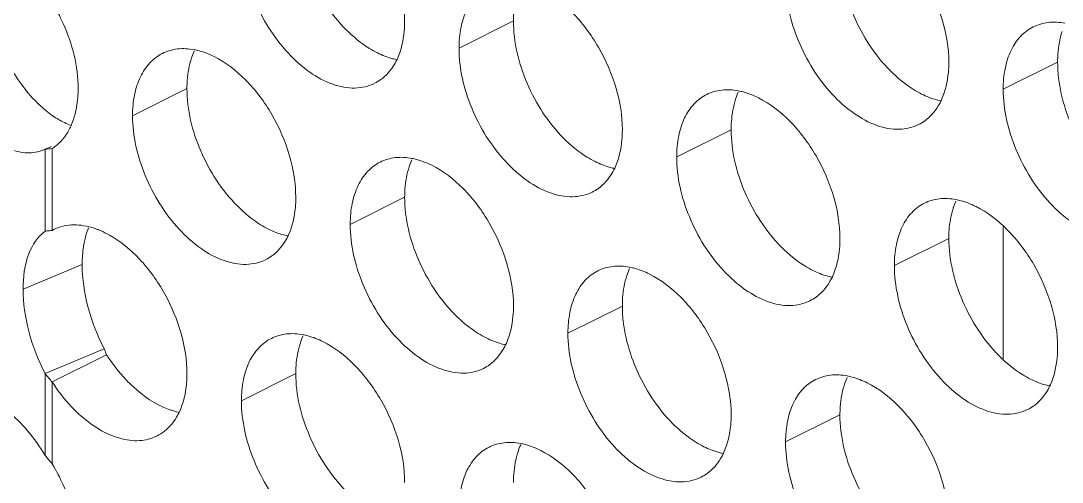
# Model space of a CAD drawing. Header units: millimetres. Extents: x 0 to 2524, y 0 to 1785.
# Drawn here: x 1808.52 to 1819.34, y 867.67 to 872.47 of the extents above; entities that cross this region are included whole.
import ezdxf

# ---------------------------------------------------------------- set-up
doc = ezdxf.new("R2010")
doc.units = ezdxf.units.MM
doc.header["$LTSCALE"] = 0.1
doc.layers.add('标注', color=251, linetype='Continuous', lineweight=9)

msp = doc.modelspace()

# ---------------------------------------------------------------- linework, layer by layer
at = {"layer": '标注'}
for p, q in [((1813.639, 872.471), (1813.073, 872.188)), ((1819.296, 872.043), (1818.73, 871.76)), ((1810.245, 871.768), (1809.679, 871.485)), ((1810.245, 871.768), (1809.679, 871.485)), ((1810.245, 871.768), (1809.679, 871.485)), ((1815.902, 871.34), (1815.336, 871.057)), ((1808.835, 871.165), (1808.77, 871.138)), ((1808.844, 871.143), (1808.844, 870.292)), ((1808.77, 871.138), (1808.745, 871.128)), ((1808.77, 871.138), (1808.77, 870.284)), ((1812.508, 870.637), (1811.942, 870.354)), ((1808.844, 870.292), (1808.86, 870.3)), ((1818.73, 868.955), (1818.73, 870.33)), ((1818.165, 870.208), (1817.599, 869.926)), ((1809.156, 869.937), (1808.541, 869.682)), ((1814.771, 869.505), (1814.205, 869.223)), ((1809.385, 869.059), (1808.77, 868.803)), ((1809.41, 868.997), (1808.844, 868.715)), ((1808.77, 868.803), (1808.77, 867.949)), ((1811.376, 868.802), (1810.811, 868.52)), ((1808.844, 868.715), (1808.844, 867.863)), ((1817.033, 868.374), (1816.468, 868.091))]:
    msp.add_line(p, q, dxfattribs=at)
for centre, radius, start, end in [((1810.99, 871.857), 0.734, 155.8796, 161.7803), ((1811.993, 872.228), 0.453, 296.5256, 305.9034), ((1816.646, 871.429), 0.734, 155.8796, 161.7803), ((1809.385, 872.257), 0.94, 235.2265, 239.6574), ((1809.323, 872.152), 0.818, 239.6492, 244.5397), ((1817.65, 871.799), 0.453, 296.5256, 305.9034), ((1808.594, 871.532), 0.462, 302.7451, 310.382), ((1813.252, 870.726), 0.734, 155.8796, 161.7803), ((1814.256, 871.096), 0.453, 296.5256, 305.9034), ((1818.909, 870.297), 0.734, 155.8796, 161.7803), ((1810.862, 870.393), 0.453, 296.5256, 305.9034), ((1815.515, 869.594), 0.734, 155.8796, 161.7803), ((1816.519, 869.965), 0.453, 296.5256, 305.9034), ((1812.121, 868.891), 0.734, 155.8796, 161.7803), ((1810.182, 869.344), 0.847, 199.7011, 204.1814), ((1813.125, 869.262), 0.453, 296.5256, 305.9034), ((1809.652, 869.467), 1.104, 216.9719, 222.9731), ((1817.778, 868.463), 0.734, 155.8796, 161.7803), ((1818.782, 868.834), 0.453, 296.5256, 305.9034), ((1809.729, 868.562), 0.457, 296.5685, 308.2187), ((1814.384, 867.76), 0.734, 155.8796, 161.7803), ((1811.311, 870.065), 3.306, 219.7824, 221.7528), ((1815.388, 868.131), 0.453, 296.5256, 305.9034)]:
    msp.add_arc(centre, radius, start, end, dxfattribs=at)
for points, knots in [([(1811.659, 873.935), (1811.78, 873.874), (1812.01, 873.694), (1812.277, 873.336), (1812.458, 872.917), (1812.508, 872.616), (1812.508, 872.471)], [0, 0, 0, 0, 0.229676, 0.488215, 0.753207, 1, 1, 1, 1]), ([(1811.9, 872.38), (1811.739, 872.543), (1811.488, 872.93), (1811.376, 873.381), (1811.376, 873.602)], [0, 0, 0, 0, 0.508684, 1, 1, 1, 1]), ([(1817.316, 873.506), (1817.437, 873.446), (1817.667, 873.266), (1817.934, 872.907), (1818.115, 872.489), (1818.165, 872.188), (1818.165, 872.043)], [0, 0, 0, 0, 0.229676, 0.488215, 0.753207, 1, 1, 1, 1]), ([(1812.196, 871.822), (1812.133, 871.791), (1811.983, 871.757), (1811.746, 871.805), (1811.507, 871.935), (1811.199, 872.213), (1810.913, 872.676), (1810.811, 873.108), (1810.811, 873.32)], [0, 0, 0, 0, 0.090718, 0.191742, 0.308104, 0.439279, 0.725532, 1, 1, 1, 1]), ([(1817.557, 871.952), (1817.396, 872.115), (1817.145, 872.502), (1817.033, 872.953), (1817.033, 873.174)], [0, 0, 0, 0, 0.508684, 1, 1, 1, 1]), ([(1817.853, 871.394), (1817.79, 871.362), (1817.64, 871.328), (1817.402, 871.376), (1817.164, 871.507), (1816.856, 871.784), (1816.57, 872.247), (1816.468, 872.68), (1816.468, 872.891)], [0, 0, 0, 0, 0.090718, 0.191742, 0.308104, 0.439279, 0.725532, 1, 1, 1, 1]), ([(1813.073, 872.188), (1813.073, 872.261), (1813.086, 872.4), (1813.145, 872.59), (1813.244, 872.742), (1813.336, 872.813), (1813.385, 872.837)], [0, 0, 0, 0, 0.289235, 0.54966, 0.782932, 1, 1, 1, 1]), ([(1813.639, 872.471), (1813.639, 872.5), (1813.643, 872.607), (1813.662, 872.714), (1813.687, 872.79)], [0, 0, 0, 0, 0.264225, 1, 1, 1, 1]), ([(1813.922, 872.803), (1814.043, 872.743), (1814.273, 872.563), (1814.539, 872.204), (1814.721, 871.786), (1814.771, 871.485), (1814.771, 871.34)], [0, 0, 0, 0, 0.229676, 0.488215, 0.753207, 1, 1, 1, 1]), ([(1808.518, 871.105), (1808.387, 871.127), (1808.113, 871.288), (1807.804, 871.671), (1807.582, 872.159), (1807.518, 872.521), (1807.518, 872.697)], [0, 0, 0, 0, 0.200223, 0.454809, 0.735097, 1, 1, 1, 1]), ([(1808.844, 872.663), (1808.886, 872.593), (1809.032, 872.316), (1809.114, 872), (1809.114, 871.768)], [0, 0, 0, 0, 0.260955, 1, 1, 1, 1]), ([(1812.508, 872.471), (1812.508, 872.435), (1812.502, 872.303), (1812.473, 872.171), (1812.433, 872.082)], [0, 0, 0, 0, 0.268874, 1, 1, 1, 1]), ([(1814.163, 871.249), (1814.001, 871.412), (1813.75, 871.799), (1813.639, 872.25), (1813.639, 872.471)], [0, 0, 0, 0, 0.508684, 1, 1, 1, 1]), ([(1819.042, 872.409), (1819.091, 872.433), (1819.201, 872.465), (1819.314, 872.458), (1819.371, 872.447)], [0, 0, 0, 0, 0.482538, 1, 1, 1, 1]), ([(1812.225, 872.139), (1812.197, 872.153), (1812.079, 872.22), (1811.973, 872.307), (1811.9, 872.38)], [0, 0, 0, 0, 0.235002, 1, 1, 1, 1]), ([(1818.73, 871.76), (1818.73, 871.833), (1818.742, 871.972), (1818.801, 872.162), (1818.901, 872.314), (1818.993, 872.384), (1819.042, 872.409)], [0, 0, 0, 0, 0.289235, 0.54966, 0.782932, 1, 1, 1, 1]), ([(1819.296, 872.043), (1819.296, 872.071), (1819.3, 872.179), (1819.319, 872.286), (1819.343, 872.361)], [0, 0, 0, 0, 0.264225, 1, 1, 1, 1]), ([(1808.571, 871.75), (1808.549, 871.777), (1808.462, 871.893), (1808.388, 872.019), (1808.34, 872.118)], [0, 0, 0, 0, 0.242274, 1, 1, 1, 1]), ([(1809.679, 871.485), (1809.679, 871.558), (1809.691, 871.697), (1809.75, 871.887), (1809.85, 872.039), (1809.942, 872.11), (1809.991, 872.134)], [0, 0, 0, 0, 0.289235, 0.54966, 0.782932, 1, 1, 1, 1]), ([(1809.991, 872.134), (1810.04, 872.158), (1810.15, 872.19), (1810.263, 872.183), (1810.32, 872.172)], [0, 0, 0, 0, 0.482538, 1, 1, 1, 1]), ([(1810.32, 872.172), (1810.337, 872.169), (1810.409, 872.153), (1810.478, 872.125), (1810.528, 872.1)], [0, 0, 0, 0, 0.238696, 1, 1, 1, 1]), ([(1812.433, 872.067), (1812.415, 872.07), (1812.344, 872.087), (1812.275, 872.114), (1812.225, 872.139)], [0, 0, 0, 0, 0.238696, 1, 1, 1, 1]), ([(1814.459, 870.691), (1814.396, 870.66), (1814.246, 870.626), (1814.008, 870.673), (1813.77, 870.804), (1813.462, 871.082), (1813.176, 871.544), (1813.073, 871.977), (1813.073, 872.188)], [0, 0, 0, 0, 0.090718, 0.191742, 0.308104, 0.439279, 0.725532, 1, 1, 1, 1]), ([(1810.245, 871.768), (1810.245, 871.797), (1810.249, 871.904), (1810.268, 872.011), (1810.292, 872.087)], [0, 0, 0, 0, 0.264225, 1, 1, 1, 1]), ([(1810.528, 872.1), (1810.649, 872.04), (1810.879, 871.86), (1811.145, 871.502), (1811.326, 871.083), (1811.376, 870.782), (1811.376, 870.637)], [0, 0, 0, 0, 0.229676, 0.488215, 0.753207, 1, 1, 1, 1]), ([(1812.433, 872.082), (1812.423, 872.059), (1812.38, 871.975), (1812.316, 871.901), (1812.259, 871.861)], [0, 0, 0, 0, 0.265525, 1, 1, 1, 1]), ([(1818.165, 872.043), (1818.165, 872.007), (1818.159, 871.875), (1818.13, 871.742), (1818.09, 871.654)], [0, 0, 0, 0, 0.268874, 1, 1, 1, 1]), ([(1819.82, 870.821), (1819.658, 870.983), (1819.407, 871.371), (1819.296, 871.821), (1819.296, 872.043)], [0, 0, 0, 0, 0.508684, 1, 1, 1, 1]), ([(1817.882, 871.711), (1817.853, 871.725), (1817.735, 871.791), (1817.63, 871.879), (1817.557, 871.952)], [0, 0, 0, 0, 0.235002, 1, 1, 1, 1]), ([(1808.848, 871.485), (1808.824, 871.502), (1808.722, 871.58), (1808.633, 871.673), (1808.571, 871.75)], [0, 0, 0, 0, 0.233653, 1, 1, 1, 1]), ([(1809.114, 871.768), (1809.114, 871.745), (1809.111, 871.655), (1809.098, 871.565), (1809.081, 871.501)], [0, 0, 0, 0, 0.261757, 1, 1, 1, 1]), ([(1810.769, 870.546), (1810.607, 870.709), (1810.356, 871.096), (1810.245, 871.547), (1810.245, 871.768)], [0, 0, 0, 0, 0.508684, 1, 1, 1, 1]), ([(1815.336, 871.057), (1815.336, 871.13), (1815.348, 871.269), (1815.407, 871.459), (1815.507, 871.611), (1815.599, 871.681), (1815.648, 871.706)], [0, 0, 0, 0, 0.289235, 0.54966, 0.782932, 1, 1, 1, 1]), ([(1815.648, 871.706), (1815.696, 871.73), (1815.807, 871.762), (1815.92, 871.755), (1815.977, 871.744)], [0, 0, 0, 0, 0.482538, 1, 1, 1, 1]), ([(1815.977, 871.744), (1815.994, 871.741), (1816.066, 871.724), (1816.135, 871.697), (1816.185, 871.672)], [0, 0, 0, 0, 0.238696, 1, 1, 1, 1]), ([(1818.09, 871.638), (1818.072, 871.642), (1818.001, 871.658), (1817.932, 871.686), (1817.882, 871.711)], [0, 0, 0, 0, 0.238696, 1, 1, 1, 1]), ([(1820.116, 870.262), (1820.053, 870.231), (1819.903, 870.197), (1819.665, 870.245), (1819.427, 870.376), (1819.119, 870.653), (1818.833, 871.116), (1818.73, 871.548), (1818.73, 871.76)], [0, 0, 0, 0, 0.090718, 0.191742, 0.308104, 0.439279, 0.725532, 1, 1, 1, 1]), ([(1815.902, 871.34), (1815.902, 871.368), (1815.906, 871.476), (1815.924, 871.583), (1815.949, 871.658)], [0, 0, 0, 0, 0.264225, 1, 1, 1, 1]), ([(1816.185, 871.672), (1816.305, 871.612), (1816.536, 871.431), (1816.802, 871.073), (1816.983, 870.654), (1817.033, 870.353), (1817.033, 870.208)], [0, 0, 0, 0, 0.229676, 0.488215, 0.753207, 1, 1, 1, 1]), ([(1818.09, 871.654), (1818.08, 871.631), (1818.036, 871.547), (1817.972, 871.473), (1817.916, 871.432)], [0, 0, 0, 0, 0.265525, 1, 1, 1, 1]), ([(1811.065, 869.988), (1811.002, 869.957), (1810.852, 869.923), (1810.614, 869.97), (1810.376, 870.101), (1810.068, 870.379), (1809.782, 870.841), (1809.679, 871.274), (1809.679, 871.485)], [0, 0, 0, 0, 0.090718, 0.191742, 0.308104, 0.439279, 0.725532, 1, 1, 1, 1]), ([(1808.99, 871.29), (1808.983, 871.279), (1808.955, 871.239), (1808.921, 871.203), (1808.893, 871.18)], [0, 0, 0, 0, 0.256974, 1, 1, 1, 1]), ([(1814.771, 871.34), (1814.771, 871.304), (1814.765, 871.172), (1814.736, 871.039), (1814.696, 870.951)], [0, 0, 0, 0, 0.268874, 1, 1, 1, 1]), ([(1816.426, 870.118), (1816.264, 870.28), (1816.013, 870.668), (1815.902, 871.118), (1815.902, 871.34)], [0, 0, 0, 0, 0.508684, 1, 1, 1, 1]), ([(1814.488, 871.008), (1814.459, 871.022), (1814.341, 871.088), (1814.236, 871.176), (1814.163, 871.249)], [0, 0, 0, 0, 0.235002, 1, 1, 1, 1]), ([(1808.745, 871.127), (1808.728, 871.12), (1808.655, 871.096), (1808.575, 871.095), (1808.518, 871.105)], [0, 0, 0, 0, 0.241531, 1, 1, 1, 1]), ([(1812.254, 871.003), (1812.302, 871.027), (1812.412, 871.059), (1812.526, 871.052), (1812.583, 871.041)], [0, 0, 0, 0, 0.482538, 1, 1, 1, 1]), ([(1812.583, 871.041), (1812.6, 871.038), (1812.672, 871.021), (1812.741, 870.994), (1812.791, 870.969)], [0, 0, 0, 0, 0.238696, 1, 1, 1, 1]), ([(1816.721, 869.559), (1816.659, 869.528), (1816.509, 869.494), (1816.271, 869.542), (1816.033, 869.673), (1815.725, 869.95), (1815.439, 870.413), (1815.336, 870.845), (1815.336, 871.057)], [0, 0, 0, 0, 0.090718, 0.191742, 0.308104, 0.439279, 0.725532, 1, 1, 1, 1]), ([(1811.942, 870.354), (1811.942, 870.427), (1811.954, 870.566), (1812.013, 870.756), (1812.113, 870.908), (1812.205, 870.979), (1812.254, 871.003)], [0, 0, 0, 0, 0.289235, 0.54966, 0.782932, 1, 1, 1, 1]), ([(1812.508, 870.637), (1812.508, 870.665), (1812.512, 870.773), (1812.53, 870.88), (1812.555, 870.955)], [0, 0, 0, 0, 0.264225, 1, 1, 1, 1]), ([(1812.791, 870.969), (1812.911, 870.909), (1813.142, 870.728), (1813.408, 870.37), (1813.589, 869.951), (1813.639, 869.65), (1813.639, 869.505)], [0, 0, 0, 0, 0.229676, 0.488215, 0.753207, 1, 1, 1, 1]), ([(1814.695, 870.935), (1814.678, 870.939), (1814.607, 870.955), (1814.538, 870.983), (1814.488, 871.008)], [0, 0, 0, 0, 0.238696, 1, 1, 1, 1]), ([(1814.696, 870.951), (1814.686, 870.928), (1814.642, 870.844), (1814.578, 870.77), (1814.522, 870.729)], [0, 0, 0, 0, 0.265525, 1, 1, 1, 1]), ([(1811.376, 870.637), (1811.376, 870.601), (1811.371, 870.469), (1811.342, 870.336), (1811.302, 870.248)], [0, 0, 0, 0, 0.268874, 1, 1, 1, 1]), ([(1813.032, 869.415), (1812.87, 869.578), (1812.619, 869.965), (1812.508, 870.415), (1812.508, 870.637)], [0, 0, 0, 0, 0.508684, 1, 1, 1, 1]), ([(1817.911, 870.575), (1817.959, 870.599), (1818.069, 870.63), (1818.183, 870.624), (1818.24, 870.613)], [0, 0, 0, 0, 0.482538, 1, 1, 1, 1]), ([(1818.24, 870.613), (1818.257, 870.609), (1818.329, 870.593), (1818.398, 870.565), (1818.448, 870.54)], [0, 0, 0, 0, 0.238696, 1, 1, 1, 1]), ([(1811.094, 870.305), (1811.065, 870.319), (1810.947, 870.385), (1810.842, 870.473), (1810.769, 870.546)], [0, 0, 0, 0, 0.235002, 1, 1, 1, 1]), ([(1817.599, 869.926), (1817.599, 869.998), (1817.611, 870.137), (1817.67, 870.327), (1817.769, 870.48), (1817.862, 870.55), (1817.911, 870.575)], [0, 0, 0, 0, 0.289235, 0.54966, 0.782932, 1, 1, 1, 1]), ([(1818.165, 870.208), (1818.165, 870.237), (1818.168, 870.344), (1818.187, 870.452), (1818.212, 870.527)], [0, 0, 0, 0, 0.264225, 1, 1, 1, 1]), ([(1818.448, 870.54), (1818.568, 870.48), (1818.799, 870.3), (1819.065, 869.942), (1819.246, 869.523), (1819.296, 869.222), (1819.296, 869.077)], [0, 0, 0, 0, 0.229676, 0.488215, 0.753207, 1, 1, 1, 1]), ([(1808.541, 869.682), (1808.541, 869.805), (1808.566, 870.028), (1808.691, 870.227), (1808.77, 870.284)], [0, 0, 0, 0, 0.559656, 1, 1, 1, 1]), ([(1808.77, 870.284), (1808.775, 870.285), (1808.8, 870.288), (1808.825, 870.29), (1808.844, 870.292)], [0, 0, 0, 0, 0.235256, 1, 1, 1, 1]), ([(1808.86, 870.3), (1808.879, 870.31), (1808.962, 870.344), (1809.055, 870.353), (1809.122, 870.347)], [0, 0, 0, 0, 0.242859, 1, 1, 1, 1]), ([(1809.183, 870.195), (1809.186, 870.206), (1809.196, 870.249), (1809.21, 870.29), (1809.222, 870.32)], [0, 0, 0, 0, 0.258964, 1, 1, 1, 1]), ([(1809.313, 870.303), (1809.323, 870.299), (1809.367, 870.281), (1809.409, 870.261), (1809.439, 870.243)], [0, 0, 0, 0, 0.243168, 1, 1, 1, 1]), ([(1811.301, 870.232), (1811.284, 870.236), (1811.213, 870.252), (1811.144, 870.28), (1811.094, 870.305)], [0, 0, 0, 0, 0.238696, 1, 1, 1, 1]), ([(1813.327, 868.856), (1813.265, 868.825), (1813.115, 868.791), (1812.877, 868.839), (1812.639, 868.97), (1812.331, 869.247), (1812.045, 869.71), (1811.942, 870.142), (1811.942, 870.354)], [0, 0, 0, 0, 0.090718, 0.191742, 0.308104, 0.439279, 0.725532, 1, 1, 1, 1]), ([(1809.156, 869.937), (1809.156, 869.96), (1809.158, 870.047), (1809.169, 870.133), (1809.183, 870.195)], [0, 0, 0, 0, 0.262705, 1, 1, 1, 1]), ([(1809.439, 870.243), (1809.555, 870.178), (1809.775, 869.995), (1810.027, 869.641), (1810.198, 869.234), (1810.245, 868.943), (1810.245, 868.802)], [0, 0, 0, 0, 0.232666, 0.491415, 0.754834, 1, 1, 1, 1]), ([(1811.302, 870.248), (1811.292, 870.225), (1811.248, 870.141), (1811.184, 870.067), (1811.128, 870.026)], [0, 0, 0, 0, 0.265525, 1, 1, 1, 1]), ([(1817.033, 870.208), (1817.033, 870.173), (1817.028, 870.04), (1816.998, 869.908), (1816.959, 869.819)], [0, 0, 0, 0, 0.268874, 1, 1, 1, 1]), ([(1818.688, 868.986), (1818.527, 869.149), (1818.276, 869.536), (1818.165, 869.987), (1818.165, 870.208)], [0, 0, 0, 0, 0.508684, 1, 1, 1, 1]), ([(1816.75, 869.876), (1816.722, 869.89), (1816.604, 869.957), (1816.499, 870.044), (1816.426, 870.118)], [0, 0, 0, 0, 0.235002, 1, 1, 1, 1]), ([(1809.385, 869.059), (1809.312, 869.199), (1809.202, 869.485), (1809.156, 869.79), (1809.156, 869.937)], [0, 0, 0, 0, 0.517022, 1, 1, 1, 1]), ([(1814.205, 869.223), (1814.205, 869.295), (1814.217, 869.434), (1814.276, 869.625), (1814.375, 869.777), (1814.468, 869.847), (1814.517, 869.872)], [0, 0, 0, 0, 0.289235, 0.54966, 0.782932, 1, 1, 1, 1]), ([(1814.517, 869.872), (1814.565, 869.896), (1814.675, 869.927), (1814.789, 869.921), (1814.846, 869.91)], [0, 0, 0, 0, 0.482538, 1, 1, 1, 1]), ([(1814.846, 869.91), (1814.863, 869.906), (1814.934, 869.89), (1815.003, 869.863), (1815.053, 869.838)], [0, 0, 0, 0, 0.238696, 1, 1, 1, 1]), ([(1816.958, 869.804), (1816.941, 869.807), (1816.869, 869.824), (1816.8, 869.851), (1816.75, 869.876)], [0, 0, 0, 0, 0.238696, 1, 1, 1, 1]), ([(1818.984, 868.428), (1818.922, 868.397), (1818.772, 868.363), (1818.534, 868.411), (1818.295, 868.541), (1817.988, 868.819), (1817.702, 869.281), (1817.599, 869.714), (1817.599, 869.926)], [0, 0, 0, 0, 0.090718, 0.191742, 0.308104, 0.439279, 0.725532, 1, 1, 1, 1]), ([(1814.771, 869.505), (1814.771, 869.534), (1814.774, 869.641), (1814.793, 869.749), (1814.818, 869.824)], [0, 0, 0, 0, 0.264225, 1, 1, 1, 1]), ([(1815.053, 869.838), (1815.174, 869.777), (1815.405, 869.597), (1815.671, 869.239), (1815.852, 868.82), (1815.902, 868.519), (1815.902, 868.374)], [0, 0, 0, 0, 0.229676, 0.488215, 0.753207, 1, 1, 1, 1]), ([(1816.959, 869.819), (1816.948, 869.797), (1816.905, 869.713), (1816.841, 869.638), (1816.785, 869.598)], [0, 0, 0, 0, 0.265525, 1, 1, 1, 1]), ([(1808.77, 868.803), (1808.697, 868.943), (1808.587, 869.23), (1808.541, 869.534), (1808.541, 869.682)], [0, 0, 0, 0, 0.517022, 1, 1, 1, 1]), ([(1813.356, 869.173), (1813.328, 869.188), (1813.21, 869.254), (1813.104, 869.341), (1813.032, 869.415)], [0, 0, 0, 0, 0.235002, 1, 1, 1, 1]), ([(1813.639, 869.505), (1813.639, 869.47), (1813.633, 869.338), (1813.604, 869.205), (1813.565, 869.117)], [0, 0, 0, 0, 0.268874, 1, 1, 1, 1]), ([(1815.294, 868.283), (1815.133, 868.446), (1814.882, 868.833), (1814.771, 869.284), (1814.771, 869.505)], [0, 0, 0, 0, 0.508684, 1, 1, 1, 1]), ([(1811.123, 869.169), (1811.171, 869.193), (1811.281, 869.224), (1811.395, 869.218), (1811.452, 869.207)], [0, 0, 0, 0, 0.482538, 1, 1, 1, 1]), ([(1811.452, 869.207), (1811.469, 869.203), (1811.54, 869.187), (1811.609, 869.16), (1811.659, 869.135)], [0, 0, 0, 0, 0.238696, 1, 1, 1, 1]), ([(1815.59, 867.725), (1815.527, 867.694), (1815.377, 867.66), (1815.14, 867.708), (1814.901, 867.838), (1814.593, 868.116), (1814.307, 868.579), (1814.205, 869.011), (1814.205, 869.223)], [0, 0, 0, 0, 0.090718, 0.191742, 0.308104, 0.439279, 0.725532, 1, 1, 1, 1]), ([(1810.811, 868.52), (1810.811, 868.592), (1810.823, 868.731), (1810.882, 868.922), (1810.981, 869.074), (1811.074, 869.144), (1811.123, 869.169)], [0, 0, 0, 0, 0.289235, 0.54966, 0.782932, 1, 1, 1, 1]), ([(1811.376, 868.802), (1811.376, 868.831), (1811.38, 868.938), (1811.399, 869.046), (1811.424, 869.121)], [0, 0, 0, 0, 0.264225, 1, 1, 1, 1]), ([(1811.659, 869.135), (1811.78, 869.074), (1812.01, 868.894), (1812.277, 868.536), (1812.458, 868.117), (1812.508, 867.816), (1812.508, 867.671)], [0, 0, 0, 0, 0.229676, 0.488215, 0.753207, 1, 1, 1, 1]), ([(1813.564, 869.101), (1813.547, 869.104), (1813.475, 869.121), (1813.406, 869.148), (1813.356, 869.173)], [0, 0, 0, 0, 0.238696, 1, 1, 1, 1]), ([(1813.565, 869.117), (1813.554, 869.094), (1813.511, 869.01), (1813.447, 868.936), (1813.391, 868.895)], [0, 0, 0, 0, 0.265525, 1, 1, 1, 1]), ([(1809.688, 868.664), (1809.662, 868.687), (1809.559, 868.789), (1809.469, 868.905), (1809.41, 868.997)], [0, 0, 0, 0, 0.242059, 1, 1, 1, 1]), ([(1819.013, 868.745), (1818.985, 868.759), (1818.867, 868.826), (1818.761, 868.913), (1818.688, 868.986)], [0, 0, 0, 0, 0.235002, 1, 1, 1, 1]), ([(1819.296, 869.077), (1819.296, 869.041), (1819.29, 868.909), (1819.261, 868.776), (1819.221, 868.688)], [0, 0, 0, 0, 0.268874, 1, 1, 1, 1]), ([(1810.245, 868.802), (1810.245, 868.767), (1810.239, 868.634), (1810.21, 868.501), (1810.17, 868.412)], [0, 0, 0, 0, 0.269039, 1, 1, 1, 1]), ([(1811.9, 867.58), (1811.739, 867.743), (1811.488, 868.13), (1811.376, 868.581), (1811.376, 868.802)], [0, 0, 0, 0, 0.508684, 1, 1, 1, 1]), ([(1816.78, 868.74), (1816.828, 868.764), (1816.938, 868.796), (1817.052, 868.789), (1817.108, 868.778)], [0, 0, 0, 0, 0.482538, 1, 1, 1, 1]), ([(1817.108, 868.778), (1817.126, 868.775), (1817.197, 868.758), (1817.266, 868.731), (1817.316, 868.706)], [0, 0, 0, 0, 0.238696, 1, 1, 1, 1]), ([(1809.122, 868.381), (1809.096, 868.404), (1808.993, 868.507), (1808.903, 868.622), (1808.844, 868.715)], [0, 0, 0, 0, 0.242059, 1, 1, 1, 1]), ([(1810.168, 868.399), (1810.127, 868.407), (1809.949, 868.458), (1809.793, 868.567), (1809.688, 868.664)], [0, 0, 0, 0, 0.225674, 1, 1, 1, 1]), ([(1816.468, 868.091), (1816.468, 868.164), (1816.48, 868.303), (1816.539, 868.493), (1816.638, 868.645), (1816.731, 868.716), (1816.78, 868.74)], [0, 0, 0, 0, 0.289235, 0.54966, 0.782932, 1, 1, 1, 1]), ([(1817.033, 868.374), (1817.033, 868.402), (1817.037, 868.51), (1817.056, 868.617), (1817.081, 868.692)], [0, 0, 0, 0, 0.264225, 1, 1, 1, 1]), ([(1817.316, 868.706), (1817.437, 868.646), (1817.667, 868.466), (1817.934, 868.107), (1818.115, 867.689), (1818.165, 867.388), (1818.165, 867.243)], [0, 0, 0, 0, 0.229676, 0.488215, 0.753207, 1, 1, 1, 1]), ([(1819.221, 868.673), (1819.204, 868.676), (1819.132, 868.693), (1819.063, 868.72), (1819.013, 868.745)], [0, 0, 0, 0, 0.238696, 1, 1, 1, 1]), ([(1819.221, 868.688), (1819.211, 868.665), (1819.168, 868.581), (1819.104, 868.507), (1819.048, 868.466)], [0, 0, 0, 0, 0.265525, 1, 1, 1, 1]), ([(1808.193, 868.522), (1808.221, 868.51), (1808.341, 868.448), (1808.446, 868.36), (1808.518, 868.286)], [0, 0, 0, 0, 0.228039, 1, 1, 1, 1]), ([(1812.196, 867.022), (1812.133, 866.991), (1811.983, 866.957), (1811.746, 867.005), (1811.507, 867.135), (1811.199, 867.413), (1810.913, 867.876), (1810.811, 868.308), (1810.811, 868.52)], [0, 0, 0, 0, 0.090718, 0.191742, 0.308104, 0.439279, 0.725532, 1, 1, 1, 1]), ([(1809.933, 868.153), (1809.877, 868.125), (1809.745, 868.092), (1809.534, 868.121), (1809.319, 868.22), (1809.187, 868.321), (1809.122, 868.381)], [0, 0, 0, 0, 0.211276, 0.44254, 0.704896, 1, 1, 1, 1]), ([(1810.17, 868.412), (1810.16, 868.391), (1810.12, 868.313), (1810.062, 868.243), (1810.011, 868.203)], [0, 0, 0, 0, 0.264539, 1, 1, 1, 1]), ([(1815.902, 868.374), (1815.902, 868.338), (1815.896, 868.206), (1815.867, 868.074), (1815.827, 867.985)], [0, 0, 0, 0, 0.268874, 1, 1, 1, 1]), ([(1817.557, 867.152), (1817.396, 867.315), (1817.145, 867.702), (1817.033, 868.153), (1817.033, 868.374)], [0, 0, 0, 0, 0.508684, 1, 1, 1, 1]), ([(1808.518, 868.286), (1808.541, 868.261), (1808.635, 868.157), (1808.716, 868.041), (1808.77, 867.949)], [0, 0, 0, 0, 0.239558, 1, 1, 1, 1]), ([(1815.619, 868.042), (1815.591, 868.056), (1815.473, 868.123), (1815.367, 868.21), (1815.294, 868.283)], [0, 0, 0, 0, 0.235002, 1, 1, 1, 1]), ([(1813.073, 867.388), (1813.073, 867.461), (1813.086, 867.6), (1813.145, 867.79), (1813.244, 867.942), (1813.336, 868.013), (1813.385, 868.037)], [0, 0, 0, 0, 0.289235, 0.54966, 0.782932, 1, 1, 1, 1]), ([(1813.385, 868.037), (1813.434, 868.061), (1813.544, 868.093), (1813.657, 868.086), (1813.714, 868.075)], [0, 0, 0, 0, 0.482538, 1, 1, 1, 1]), ([(1813.714, 868.075), (1813.732, 868.072), (1813.803, 868.056), (1813.872, 868.028), (1813.922, 868.003)], [0, 0, 0, 0, 0.238696, 1, 1, 1, 1]), ([(1813.922, 868.003), (1814.043, 867.943), (1814.273, 867.763), (1814.539, 867.404), (1814.721, 866.986), (1814.771, 866.685), (1814.771, 866.54)], [0, 0, 0, 0, 0.229676, 0.488215, 0.753207, 1, 1, 1, 1]), ([(1815.827, 867.97), (1815.81, 867.973), (1815.738, 867.99), (1815.669, 868.017), (1815.619, 868.042)], [0, 0, 0, 0, 0.238696, 1, 1, 1, 1]), ([(1817.853, 866.594), (1817.79, 866.562), (1817.64, 866.528), (1817.402, 866.576), (1817.164, 866.707), (1816.856, 866.984), (1816.57, 867.447), (1816.468, 867.88), (1816.468, 868.091)], [0, 0, 0, 0, 0.090718, 0.191742, 0.308104, 0.439279, 0.725532, 1, 1, 1, 1]), ([(1808.518, 866.305), (1808.387, 866.327), (1808.113, 866.488), (1807.804, 866.871), (1807.582, 867.359), (1807.518, 867.721), (1807.518, 867.897)], [0, 0, 0, 0, 0.200223, 0.454809, 0.735097, 1, 1, 1, 1]), ([(1813.639, 867.671), (1813.639, 867.7), (1813.643, 867.807), (1813.662, 867.914), (1813.687, 867.99)], [0, 0, 0, 0, 0.264225, 1, 1, 1, 1]), ([(1815.827, 867.985), (1815.817, 867.962), (1815.774, 867.878), (1815.71, 867.804), (1815.653, 867.763)], [0, 0, 0, 0, 0.265525, 1, 1, 1, 1]), ([(1808.844, 867.863), (1808.886, 867.793), (1809.032, 867.516), (1809.114, 867.2), (1809.114, 866.968)], [0, 0, 0, 0, 0.260955, 1, 1, 1, 1])]:
    msp.add_open_spline(points, degree=3, knots=knots, dxfattribs=at)
for points in [[(1809.081, 871.501), (1809.072, 871.465), (1809.06, 871.429), (1809.046, 871.395)], [(1809.041, 871.385), (1809.017, 871.393), (1808.994, 871.403), (1808.971, 871.413)], [(1809.046, 871.395), (1809.03, 871.358), (1809.012, 871.323), (1808.99, 871.29)], [(1808.844, 871.143), (1808.819, 871.14), (1808.794, 871.138), (1808.77, 871.138)], [(1809.122, 870.347), (1809.157, 870.345), (1809.191, 870.339), (1809.225, 870.33)], [(1809.225, 870.33), (1809.255, 870.323), (1809.284, 870.314), (1809.313, 870.303)]]:
    msp.add_open_spline(points, degree=3, dxfattribs=at)

doc.saveas('drawing.dxf')
